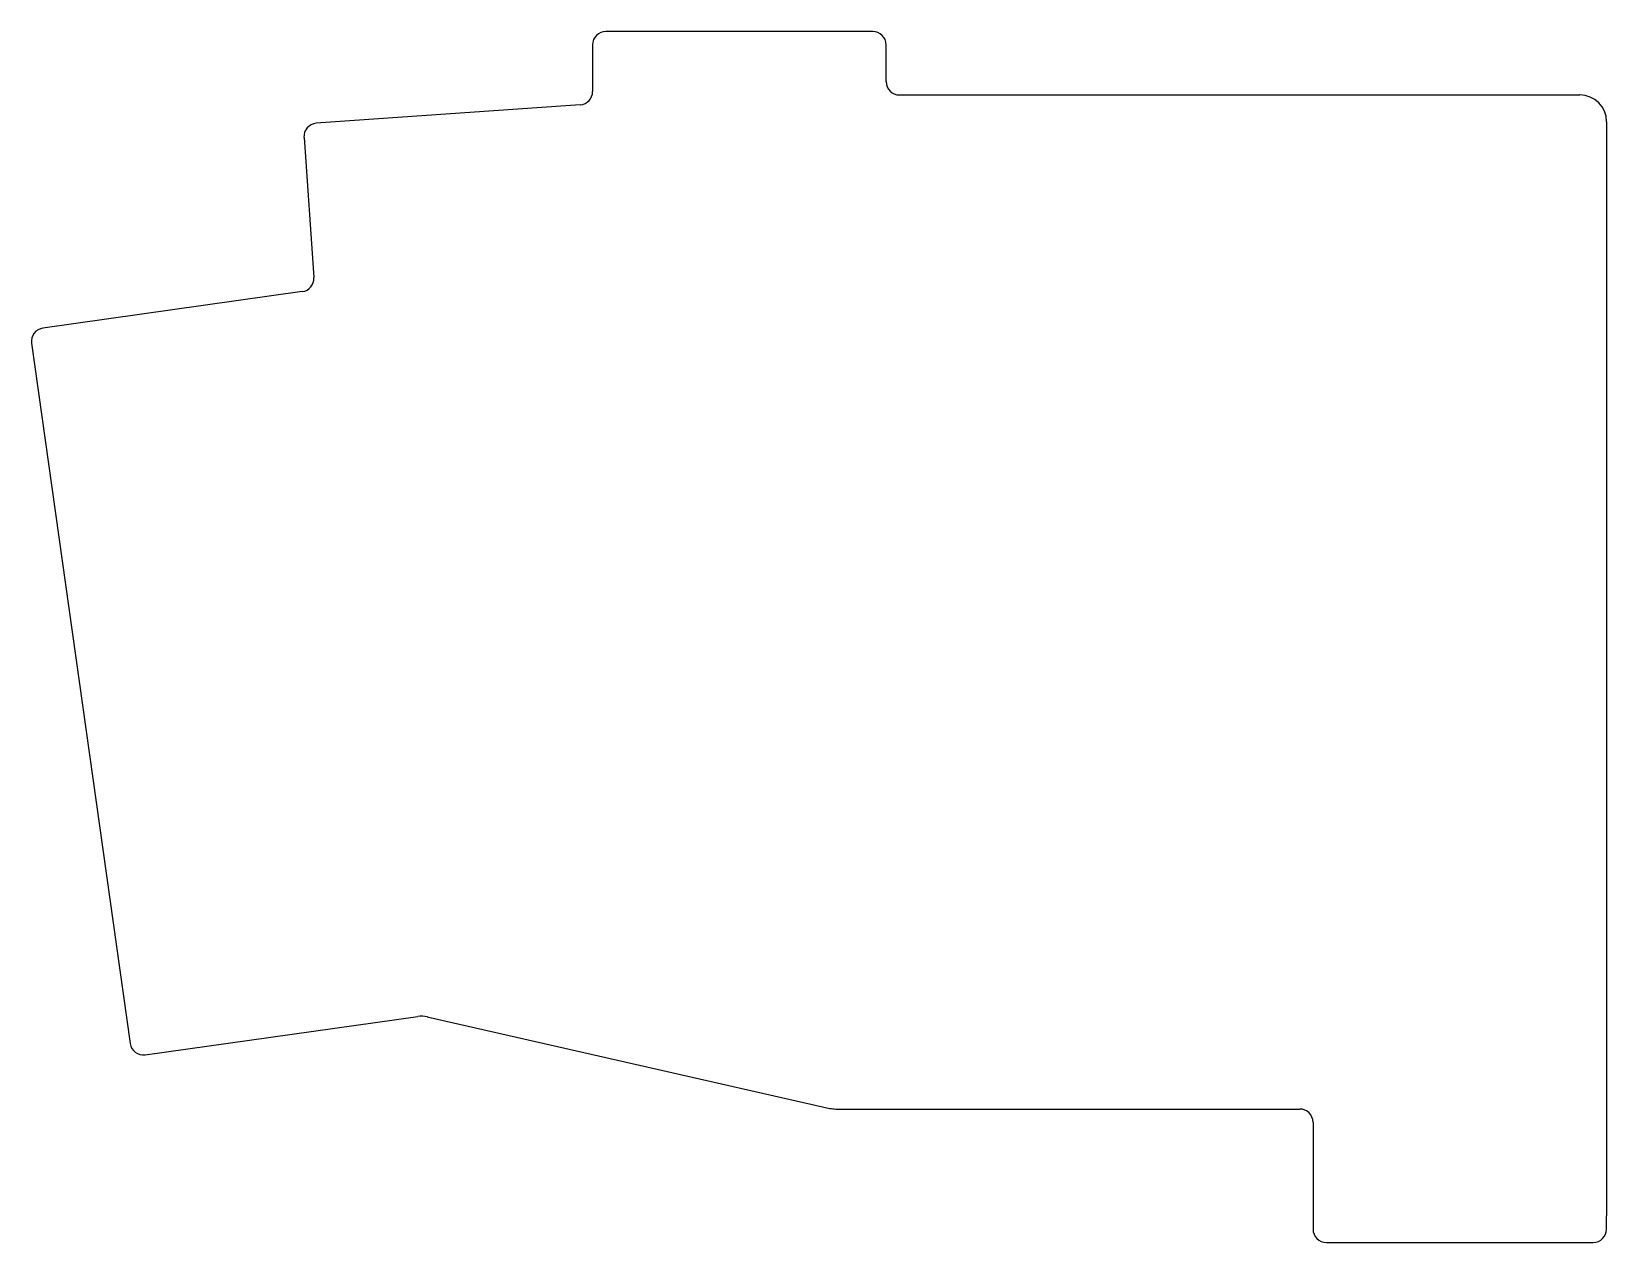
# Model space of a CAD drawing. Header units: millimetres. Extents: x 132 to 250, y -176 to -85.
import ezdxf

# ---------------------------------------------------------------- set-up
doc = ezdxf.new("R2010")
doc.units = ezdxf.units.MM

msp = doc.modelspace()

# ---------------------------------------------------------------- linework, layer by layer
for p, q in [((195.11, -85.23), (175.11, -85.23)), ((174.11, -86.23), (174.11, -89.73)), ((196.11, -88.99), (196.11, -86.23)), ((173.18, -90.73), (153.4, -92.11)), ((197.11, -89.99), (248.11, -89.99)), ((250.11, -91.99), (250.11, -173.99)), ((152.48, -93.18), (153.21, -103.67)), ((152.35, -104.73), (132.91, -107.46)), ((132.06, -108.59), (139.44, -161.08)), ((140.57, -161.93), (161, -159.06)), ((161.72, -159.09), (191.89, -165.94)), ((192.33, -165.99), (227.11, -165.99)), ((228.11, -166.99), (228.11, -174.99)), ((250.11, -174.99), (250.11, -174)), ((229.11, -175.99), (249.11, -175.99))]:
    msp.add_line(p, q)
for centre, radius, start, end in [((175.11, -86.23), 1, 90, 180), ((195.11, -86.23), 1, 0, 90), ((197.11, -88.99), 1, 180, 270), ((173.11, -89.73), 1, 274, 0), ((248.11, -91.99), 2, 0, 90), ((153.47, -93.11), 1, 94, 184), ((152.21, -103.74), 1, 278, 4), ((133.05, -108.45), 1, 98, 188), ((161.28, -161.04), 2, 77.1925, 98), ((140.43, -160.94), 1, 188, 278), ((192.33, -163.99), 2, 257.1925, 270), ((227.11, -166.99), 1, 0, 90), ((248.11, -173.99), 2, 359.9819, 0), ((229.11, -174.99), 1, 180, 270), ((249.11, -174.99), 1, 270, 0)]:
    msp.add_arc(centre, radius, start, end)

doc.saveas('drawing.dxf')
